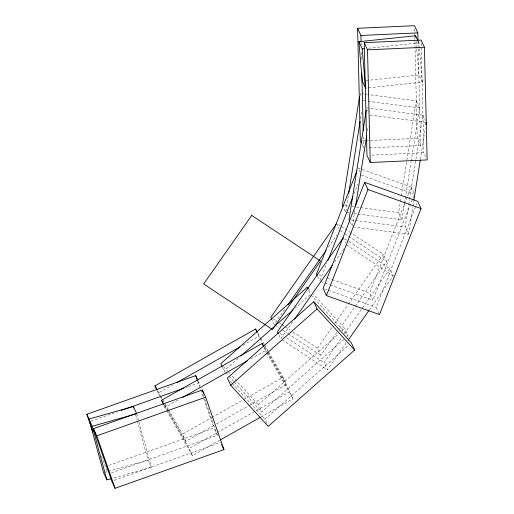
<?xml version="1.0" encoding="UTF-8"?>
<svg xmlns="http://www.w3.org/2000/svg" width="514" height="514" viewBox="0 0 514 514"><rect width="100%" height="100%" fill="white"/><g stroke="black" fill="none" stroke-linecap="round" stroke-linejoin="round"><path stroke-width="0.39" stroke-dasharray="2.57 1.93" d="M345.8 211.678L348.434 195.024M360.468 118.907L361.727 110.979M352.411 226.051L354.917 210.194M367.459 130.903L368.21 126.148M353.593 213.503L401.909 219.812L398.607 212.623L400.233 202.31M400.361 201.52L401.113 196.759M401.241 195.969L416.289 100.821L367.973 94.512M401.909 219.812L404.422 203.949M404.544 203.158L411.065 161.923M411.194 161.133L419.597 108.011L416.289 100.821M353.079 226.95L408.521 234.185L405.218 226.995L408.604 205.587M408.726 204.797L409.485 200.036M409.607 199.246L422.9 115.194L366.662 107.856L368.313 111.448M408.521 234.185L412.787 207.226M412.915 206.435L413.789 200.884M420.311 159.648L425.329 127.935M320.1 280.477L326.833 263.296M354.037 193.836L357.84 184.128M413.841 195.654L372.881 300.215L369.572 293.025L411.116 186.968L361.034 169.048M379.165 313.868L376.184 307.398L416.854 203.589M284.705 309.357L274.11 324.462L272.131 320.145M328.452 246.99L336.741 235.168M292.697 321.77L280.728 338.835L278.408 333.804M334.608 262.024L343.815 248.892M336.888 332.417L320.768 355.392L317.466 348.203L332.198 327.193M334.961 323.255L347.856 304.873M348.319 304.217L383.315 254.321L350.657 232.669M339.651 328.472L386.624 261.504L383.315 254.321M346.263 342.851L327.379 369.772L324.077 362.582L341.572 337.634M344.341 333.695L389.927 268.693L343.268 237.764L345.588 242.794M369.29 310.026L393.236 275.883L389.927 268.693M225.158 372.046L224.085 370.87L239.081 357.622M294.869 308.323L310.462 294.541L308.477 290.23M343.827 339.356L261.645 411.971L258.343 404.781L338.726 333.753M341.726 331.106L344.721 328.452L313.598 294.4M346.828 336.702L348.029 335.642L344.721 328.452M266.939 423.472L264.954 419.161L348.935 344.952M159.835 395.825L158.261 393.069L172.935 384.78M242.794 345.312L258.857 336.24L257.54 333.361M219.684 440.273L192.442 455.667L164.872 407.448L178.846 399.551M250.8 358.9L265.475 350.612L264.151 347.74M213.773 425.502L185.824 441.288L182.521 434.099L211.164 417.921M211.858 417.522L242.602 400.162M243.295 399.764L283.118 377.27L268.546 351.782M216.567 423.921L247.999 406.163M248.699 405.771L286.426 384.459L283.118 377.27M192.442 455.667L189.133 448.478L216.375 433.084M217.075 432.692L289.729 391.649L267.286 352.379M260.9 416.989L293.038 398.832L289.729 391.649M90.914 421.21L117.372 411.817M185.419 387.646L187.687 386.843M188.445 386.573L199.027 382.814L200.074 385.808M108.929 465.395L214.03 428.066L217.332 435.255L111.48 472.848M114.031 480.307L220.641 442.445M104.368 472.475L107.432 471.608M108.197 471.389L148.038 460.088L151.347 467.271L113.035 478.142M368.499 48.22L418.916 42.951L419.315 47.661M366.199 80.525L418.974 75.012L422.283 82.201L367.928 87.881M365.563 88.125L367.144 87.965M362.736 140.836L365.139 140.727M365.942 140.688L417.233 138.362L420.536 145.546L369.251 147.878M371.75 155.106L423.844 152.735L425.83 157.046M361.631 93.689L364.008 93.998M364.805 94.101L367.176 94.409M363.353 100.667L367.317 101.187M368.108 101.29L419.597 108.011M369.971 115.046L425.412 122.281M344.74 205.594L347.914 206.005M351.872 206.525L359.794 207.553M360.584 207.656L398.607 212.623M348.839 212.886L345.671 212.468L343.686 208.157M351.358 219.966L354.525 220.384M355.315 220.487L405.218 226.995M360.288 168.778L358.046 167.982L359.697 171.573M361.355 175.165L413.68 193.894M318.744 274.836L322.484 276.172M326.968 277.778L331.453 279.385M332.198 279.648L369.572 293.025M320.556 281.492L324.295 282.828M325.041 283.092L329.525 284.698M330.271 284.968L372.881 300.215M324.61 288.945L327.598 290.012M328.35 290.281L376.184 307.398M340.66 226.038L336.657 223.384L339.304 229.135M341.322 226.481L349.989 232.225M339.966 230.574L343.962 233.227M344.631 233.671L347.965 235.875M348.627 236.318L386.624 261.504M346.577 244.953L393.236 275.883M272.805 318.596L276.808 321.25M279.468 323.017L281.473 324.34M282.135 324.784L284.801 326.551M285.469 326.994L290.134 330.084M292.8 331.858L317.466 348.203M274.778 324.906L278.781 327.553M282.777 330.206L287.442 333.297M288.11 333.74L320.768 355.392M280.085 333.419L284.081 336.066M286.748 337.833L324.077 362.582M282.058 339.722L327.379 369.772M308.233 288.527L311.452 292.055M311.002 295.132L348.029 335.642M223.462 366.623L227.214 370.729M227.753 371.32L229.899 373.665M232.045 376.017L258.343 404.781M225.691 372.637L228.377 375.567M228.91 376.158L233.742 381.439M234.281 382.031L261.645 411.971M230.073 380.996L231.679 382.757M232.219 383.348L264.954 419.161M257.919 333.181L260.277 337.312M260.675 338.006L264.215 344.207M264.614 344.894L268.154 351.094M258.857 336.24L259.647 337.614M260.039 338.302L262.403 342.44M264.768 346.571L267.524 351.39M267.916 352.084L286.426 384.459M264.53 347.56L266.894 351.692M265.475 350.612L266.258 351.994M266.657 352.681L293.038 398.832M157.714 390.704L160.072 394.836M160.471 395.523L162.437 398.967M162.829 399.661L168.341 409.305M168.74 409.992L182.521 434.099M160.233 396.512L161.807 399.269M164.955 404.781L185.824 441.288M164.326 405.077L167.082 409.902M167.474 410.59L189.133 448.478M417.921 40.792L418.916 42.951M422.9 115.194L425.213 120.225M411.116 186.968L413.764 192.718M360.051 93.477L361.04 95.636M361.657 143.817L363.636 148.135L363.327 135.349M350.304 222.536L351.955 226.128M317.498 276.191L319.477 280.503M222.427 367.279L224.085 370.87M198.038 380.656L199.027 382.814M157.271 390.916L158.261 393.069M163.882 405.289L164.872 407.448M107.137 471.049L101.489 456.246M203.216 394.797L203.737 396.3M204.784 399.294L217.332 435.255M197.556 380.868L200.428 389.111M200.691 389.856L214.03 428.066M136.673 413.674L151.347 467.271M135.677 414.907L137.142 420.266M137.354 421.03L148.038 460.088M419.385 48.444L422.283 82.201M416.077 41.255L416.687 48.322M416.751 49.106L418.974 75.012M421.191 43.272L423.844 152.735M417.998 40.876L418.171 48.072M418.197 48.869L420.536 145.546M414.58 28.893L414.753 36.089M414.772 36.886L417.233 138.362M361.079 42.662L361.136 45.065M361.31 52.255L361.49 59.444"/><path stroke-width="0.77" d="M359.549 96.651L342.369 205.279L343.024 206.718M348.685 193.437L360.096 121.285M366.283 110.234L348.98 219.658L349.642 221.097M355.547 206.23L366.707 135.664M413.918 200.087L420.189 160.445M425.83 124.761L426.209 122.383M356.877 170.969L316.502 274.033L317.164 275.472M328.003 260.309L352.867 196.823M364.657 182.354L323.113 288.412L326.422 295.601L379.493 314.587L421.037 208.536L417.728 201.347L364.657 182.354L367.966 189.544L421.037 208.536M326.422 295.601L367.966 189.544M336.201 224.046L270.807 317.273L271.797 319.432M287.93 304.763L326.152 250.273M343.268 237.764L277.419 331.652L278.408 333.804M294.541 319.143L332.301 265.308M348.106 340.223L368.827 310.681M308.233 288.527L307.16 287.358L220.776 363.687L222.099 366.559M240.88 356.029L293.07 309.916M313.771 301.731L227.387 378.06L230.696 385.249L268.263 426.35L354.641 350.021L351.338 342.832L313.771 301.731L317.074 308.92L354.641 350.021M230.696 385.249L317.074 308.92M156.937 390.197L154.958 385.879L255.554 329.05L257.128 331.806M176.424 382.808L239.999 346.892M163.548 404.569L161.569 400.258L262.166 343.423L263.74 346.179M182.341 397.579L247.311 360.873M220.384 439.881L260.2 417.381M92.861 431.522L86.847 414.29L195.725 375.625L197.71 379.936M121.156 410.474L183.909 388.186M93.464 428.67L202.336 390.004L205.645 397.187L223.943 449.634L115.072 488.3L111.763 481.11L93.464 428.67L96.767 435.859L115.072 488.3M96.767 435.859L205.645 397.187M88.928 419.09L133.37 406.484L136.673 413.674L92.237 426.279L88.928 419.09L103.597 472.694L106.906 479.883L111.499 478.579M358.888 41.685L362.197 48.875L365.563 88.125L362.261 80.936L358.888 41.685L415.608 35.762L417.593 40.073M362.197 48.875L364.561 48.631M361.323 143.104L360.333 140.945L357.603 28.283L414.502 25.7L417.805 32.89L417.978 40.079M357.603 28.283L360.905 35.472L417.805 32.89M364.214 42.662L421.114 40.079L424.416 47.262L427.153 159.925L370.253 162.508L366.945 155.324L364.214 42.662L367.516 49.852L370.253 162.508M367.516 49.852L424.416 47.262M154.958 385.879L156.924 389.323M161.569 400.258L163.144 403.015M307.16 287.358L307.822 288.791M255.554 329.05L257.206 332.642M262.166 343.423L263.817 347.021M221.63 444.604L223.943 449.634M86.847 414.29L89.822 420.76M202.336 390.004L203.647 393.75M195.725 375.625L197.292 380.122M133.37 406.484L133.788 408.013M92.237 426.279L106.906 479.883M415.608 35.762L415.742 37.329M360.905 35.472L361.059 41.865M361.817 73.027L363.212 130.556M251.731 215.43L203.66 283.966L272.471 329.583L320.543 261.048L251.731 215.43"/></g></svg>
